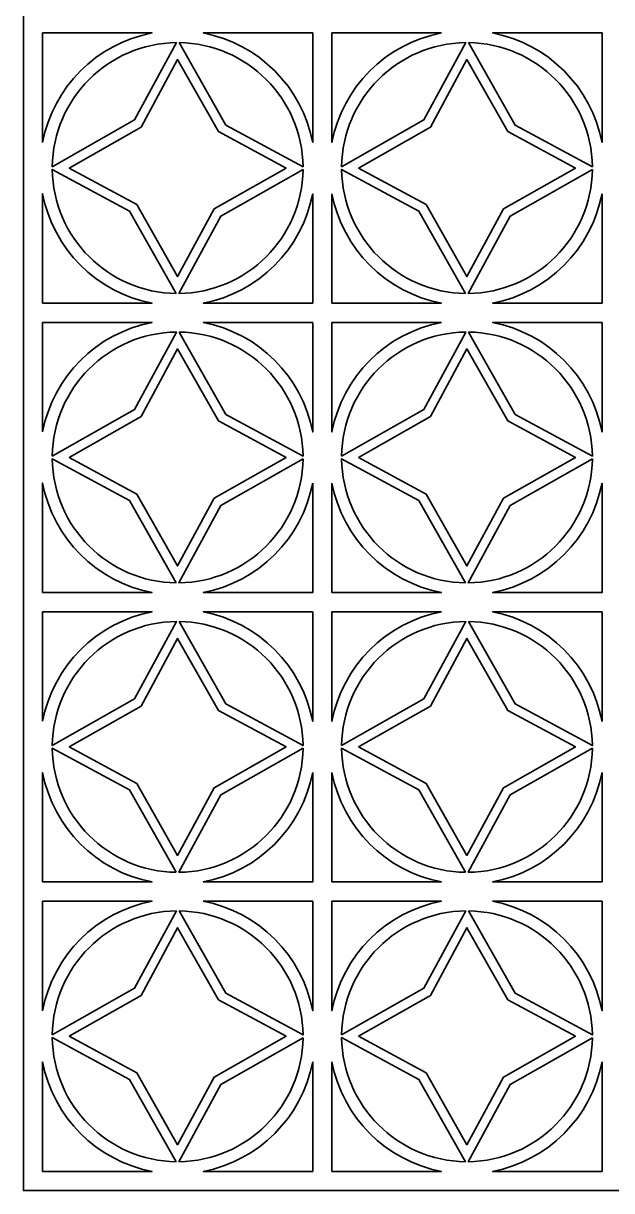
# Model space of a CAD drawing. Header units: centimetres. Extents: x -15.3 to -1.8, y -3.3 to 9.5.
# Drawn here: x -15.27 to -12.04, y -3.33 to 3.09 of the extents above; entities that cross this region are included whole.
import ezdxf

# ---------------------------------------------------------------- set-up
doc = ezdxf.new("R2010")
doc.units = ezdxf.units.CM
doc.header["$MEASUREMENT"] = 0
doc.layers.add('layer 1', color=7, linetype='Continuous')

msp = doc.modelspace()

# ---------------------------------------------------------------- linework, layer by layer
at = {"layer": 'layer 1', "color": 7, "lineweight": 35}
msp.add_open_spline([(-15.27229, -3.3263), (-15.27229, -3.3263), (-15.27229, 9.5), (-15.27229, 9.5), (-15.27229, 9.5), (-15.27229, 9.5), (-8.80614, 9.5), (-8.80614, 9.5), (-8.80614, 9.5), (-8.80614, 9.5), (-8.80614, -3.3263), (-8.80614, -3.3263), (-8.80614, -3.3263), (-8.80614, -3.3263), (-15.27229, -3.3263), (-15.27229, -3.3263)], degree=3, knots=[0, 0, 0, 0, 0.2, 0.2, 0.2, 0.2, 0.4, 0.4, 0.4, 0.4, 0.6, 0.6, 0.6, 0.6, 1, 1, 1, 1], dxfattribs=at)
at = {"layer": 'layer 1', "color": 250, "lineweight": 35}
for points, knots in [([(-8.80614, -0.14623), (-8.80614, -0.14623), (-8.80614, -1.63026), (-8.80614, -1.63026), (-8.80614, -1.63026), (-8.80614, -1.63026), (-8.80614, -1.73627), (-8.80614, -1.73627), (-8.80614, -1.73627), (-8.80614, -1.73627), (-8.80614, -3.3263), (-8.80614, -3.3263), (-8.80614, -3.3263), (-8.80614, -3.3263), (-10.39618, -3.3263), (-10.39618, -3.3263), (-10.39618, -3.3263), (-10.39618, -3.3263), (-10.50218, -3.3263), (-10.50218, -3.3263), (-10.50218, -3.3263), (-10.50218, -3.3263), (-11.98622, -3.3263), (-11.98622, -3.3263), (-11.98622, -3.3263), (-11.98622, -3.3263), (-12.09222, -3.3263), (-12.09222, -3.3263), (-12.09222, -3.3263), (-12.09222, -3.3263), (-13.57625, -3.3263), (-13.57625, -3.3263), (-13.57625, -3.3263), (-13.57625, -3.3263), (-13.68226, -3.3263), (-13.68226, -3.3263), (-13.68226, -3.3263), (-13.68226, -3.3263), (-15.27229, -3.3263), (-15.27229, -3.3263), (-15.27229, -3.3263), (-15.27229, -3.3263), (-15.27229, -1.73627), (-15.27229, -1.73627), (-15.27229, -1.73627), (-15.27229, -1.73627), (-15.27229, -1.63026), (-15.27229, -1.63026), (-15.27229, -1.63026), (-15.27229, -1.63026), (-15.27229, -0.14623), (-15.27229, -0.14623), (-15.27229, -0.14623), (-15.27229, -0.14623), (-15.27229, -0.04023), (-15.27229, -0.04023), (-15.27229, -0.04023), (-15.27229, -0.04023), (-15.27229, 1.44381), (-15.27229, 1.44381), (-15.27229, 1.44381), (-15.27229, 1.44381), (-15.27229, 1.54981), (-15.27229, 1.54981), (-15.27229, 1.54981), (-15.27229, 1.54981), (-15.27229, 3.03385), (-15.27229, 3.03385), (-15.27229, 3.03385), (-15.27229, 3.03385), (-15.27229, 3.13985), (-15.27229, 3.13985), (-15.27229, 3.13985), (-15.27229, 3.13985), (-15.27229, 4.62388), (-15.27229, 4.62388), (-15.27229, 4.62388), (-15.27229, 4.62388), (-15.27229, 4.72989), (-15.27229, 4.72989), (-15.27229, 4.72989), (-15.27229, 4.72989), (-15.27229, 6.21392), (-15.27229, 6.21392), (-15.27229, 6.21392), (-15.27229, 6.21392), (-15.27229, 6.31992), (-15.27229, 6.31992), (-15.27229, 6.31992), (-15.27229, 6.31992), (-15.27229, 7.80396), (-15.27229, 7.80396), (-15.27229, 7.80396), (-15.27229, 7.80396), (-15.27229, 7.90996), (-15.27229, 7.90996), (-15.27229, 7.90996), (-15.27229, 7.90996), (-15.27229, 9.5), (-15.27229, 9.5), (-15.27229, 9.5), (-15.27229, 9.5), (-13.68226, 9.5), (-13.68226, 9.5), (-13.68226, 9.5), (-13.68226, 9.5), (-13.57625, 9.5), (-13.57625, 9.5), (-13.57625, 9.5), (-13.57625, 9.5), (-12.09222, 9.5), (-12.09222, 9.5), (-12.09222, 9.5), (-12.09222, 9.5), (-11.98622, 9.5), (-11.98622, 9.5), (-11.98622, 9.5), (-11.98622, 9.5), (-10.50218, 9.5), (-10.50218, 9.5), (-10.50218, 9.5), (-10.50218, 9.5), (-10.39618, 9.5), (-10.39618, 9.5), (-10.39618, 9.5), (-10.39618, 9.5), (-8.80614, 9.5), (-8.80614, 9.5), (-8.80614, 9.5), (-8.80614, 9.5), (-8.80614, 7.90996), (-8.80614, 7.90996), (-8.80614, 7.90996), (-8.80614, 7.90996), (-8.80614, 7.80396), (-8.80614, 7.80396), (-8.80614, 7.80396), (-8.80614, 7.80396), (-8.80614, 6.31992), (-8.80614, 6.31992), (-8.80614, 6.31992), (-8.80614, 6.31992), (-8.80614, 6.21392), (-8.80614, 6.21392), (-8.80614, 6.21392), (-8.80614, 6.21392), (-8.80614, 4.72989), (-8.80614, 4.72989), (-8.80614, 4.72989), (-8.80614, 4.72989), (-8.80614, 4.62388), (-8.80614, 4.62388), (-8.80614, 4.62388), (-8.80614, 4.62388), (-8.80614, 3.13985), (-8.80614, 3.13985), (-8.80614, 3.13985), (-8.80614, 3.13985), (-8.80614, 3.03385), (-8.80614, 3.03385), (-8.80614, 3.03385), (-8.80614, 3.03385), (-8.80614, 1.54981), (-8.80614, 1.54981), (-8.80614, 1.54981), (-8.80614, 1.54981), (-8.80614, 1.44381), (-8.80614, 1.44381), (-8.80614, 1.44381), (-8.80614, 1.44381), (-8.80614, -0.04023), (-8.80614, -0.04023), (-8.80614, -0.04023), (-8.80614, -0.04023), (-8.80614, -0.14623), (-8.80614, -0.14623)], [0, 0, 0, 0, 0.0222222, 0.0222222, 0.0222222, 0.0222222, 0.0444444, 0.0444444, 0.0444444, 0.0444444, 0.0666667, 0.0666667, 0.0666667, 0.0666667, 0.0888889, 0.0888889, 0.0888889, 0.0888889, 0.1111111, 0.1111111, 0.1111111, 0.1111111, 0.1333333, 0.1333333, 0.1333333, 0.1333333, 0.1555556, 0.1555556, 0.1555556, 0.1555556, 0.1777778, 0.1777778, 0.1777778, 0.1777778, 0.2, 0.2, 0.2, 0.2, 0.2222222, 0.2222222, 0.2222222, 0.2222222, 0.2444444, 0.2444444, 0.2444444, 0.2444444, 0.2666667, 0.2666667, 0.2666667, 0.2666667, 0.2888889, 0.2888889, 0.2888889, 0.2888889, 0.3111111, 0.3111111, 0.3111111, 0.3111111, 0.3333333, 0.3333333, 0.3333333, 0.3333333, 0.3555556, 0.3555556, 0.3555556, 0.3555556, 0.3777778, 0.3777778, 0.3777778, 0.3777778, 0.4, 0.4, 0.4, 0.4, 0.4222222, 0.4222222, 0.4222222, 0.4222222, 0.4444444, 0.4444444, 0.4444444, 0.4444444, 0.4666667, 0.4666667, 0.4666667, 0.4666667, 0.4888889, 0.4888889, 0.4888889, 0.4888889, 0.5111111, 0.5111111, 0.5111111, 0.5111111, 0.5333333, 0.5333333, 0.5333333, 0.5333333, 0.5555556, 0.5555556, 0.5555556, 0.5555556, 0.5777778, 0.5777778, 0.5777778, 0.5777778, 0.6, 0.6, 0.6, 0.6, 0.6222222, 0.6222222, 0.6222222, 0.6222222, 0.6444444, 0.6444444, 0.6444444, 0.6444444, 0.6666667, 0.6666667, 0.6666667, 0.6666667, 0.6888889, 0.6888889, 0.6888889, 0.6888889, 0.7111111, 0.7111111, 0.7111111, 0.7111111, 0.7333333, 0.7333333, 0.7333333, 0.7333333, 0.7555556, 0.7555556, 0.7555556, 0.7555556, 0.7777778, 0.7777778, 0.7777778, 0.7777778, 0.8, 0.8, 0.8, 0.8, 0.8222222, 0.8222222, 0.8222222, 0.8222222, 0.8444444, 0.8444444, 0.8444444, 0.8444444, 0.8666667, 0.8666667, 0.8666667, 0.8666667, 0.8888889, 0.8888889, 0.8888889, 0.8888889, 0.9111111, 0.9111111, 0.9111111, 0.9111111, 0.9333333, 0.9333333, 0.9333333, 0.9333333, 0.9555556, 0.9555556, 0.9555556, 0.9555556, 1, 1, 1, 1]), ([(-15.16629, 2.43259), (-15.16629, 2.43259), (-15.16629, 3.03385), (-15.16629, 3.03385), (-15.16629, 3.03385), (-15.16629, 3.03385), (-14.56503, 3.03385), (-14.56503, 3.03385), (-14.56503, 3.03385), (-14.8685, 2.97624), (-15.10868, 2.73607), (-15.16629, 2.43259)], [0, 0, 0, 0, 0.25, 0.25, 0.25, 0.25, 0.5, 0.5, 0.5, 0.5, 1, 1, 1, 1]), ([(-13.68226, 3.03385), (-13.68226, 3.03385), (-13.68226, 2.43259), (-13.68226, 2.43259), (-13.68226, 2.43259), (-13.73987, 2.73606), (-13.98003, 2.97624), (-14.28352, 3.03385), (-14.28352, 3.03385), (-14.28352, 3.03385), (-13.68226, 3.03385), (-13.68226, 3.03385)], [0, 0, 0, 0, 0.25, 0.25, 0.25, 0.25, 0.5, 0.5, 0.5, 0.5, 1, 1, 1, 1]), ([(-12.975, 3.03385), (-13.27847, 2.97624), (-13.51864, 2.73607), (-13.57625, 2.43259), (-13.57625, 2.43259), (-13.57625, 2.43259), (-13.57625, 3.03385), (-13.57625, 3.03385), (-13.57625, 3.03385), (-13.57625, 3.03385), (-12.975, 3.03385), (-12.975, 3.03385)], [0, 0, 0, 0, 0.25, 0.25, 0.25, 0.25, 0.5, 0.5, 0.5, 0.5, 1, 1, 1, 1]), ([(-12.09222, 3.03385), (-12.09222, 3.03385), (-12.09222, 2.43259), (-12.09222, 2.43259), (-12.09222, 2.43259), (-12.14983, 2.73606), (-12.39, 2.97624), (-12.69348, 3.03385), (-12.69348, 3.03385), (-12.69348, 3.03385), (-12.09222, 3.03385), (-12.09222, 3.03385)], [0, 0, 0, 0, 0.25, 0.25, 0.25, 0.25, 0.5, 0.5, 0.5, 0.5, 1, 1, 1, 1]), ([(-15.11319, 2.2994), (-15.10913, 2.67302), (-14.80515, 2.97689), (-14.43147, 2.98075), (-14.43147, 2.98075), (-14.43147, 2.98075), (-14.66075, 2.55598), (-14.66075, 2.55598), (-14.66075, 2.55598), (-14.66075, 2.55598), (-15.11319, 2.2994), (-15.11319, 2.2994)], [0, 0, 0, 0, 0.25, 0.25, 0.25, 0.25, 0.5, 0.5, 0.5, 0.5, 1, 1, 1, 1]), ([(-14.4167, 2.98075), (-14.04308, 2.97668), (-13.73922, 2.6727), (-13.73535, 2.29903), (-13.73535, 2.29903), (-13.73535, 2.29903), (-14.16012, 2.5283), (-14.16012, 2.5283), (-14.16012, 2.5283), (-14.16012, 2.5283), (-14.4167, 2.98075), (-14.4167, 2.98075)], [0, 0, 0, 0, 0.25, 0.25, 0.25, 0.25, 0.5, 0.5, 0.5, 0.5, 1, 1, 1, 1]), ([(-13.52316, 2.2994), (-13.51909, 2.67302), (-13.21511, 2.97689), (-12.84144, 2.98075), (-12.84144, 2.98075), (-12.84144, 2.98075), (-13.07071, 2.55598), (-13.07071, 2.55598), (-13.07071, 2.55598), (-13.07071, 2.55598), (-13.52316, 2.2994), (-13.52316, 2.2994)], [0, 0, 0, 0, 0.25, 0.25, 0.25, 0.25, 0.5, 0.5, 0.5, 0.5, 1, 1, 1, 1]), ([(-12.82667, 2.98075), (-12.45304, 2.97668), (-12.14918, 2.6727), (-12.14531, 2.29903), (-12.14531, 2.29903), (-12.14531, 2.29903), (-12.57009, 2.5283), (-12.57009, 2.5283), (-12.57009, 2.5283), (-12.57009, 2.5283), (-12.82667, 2.98075), (-12.82667, 2.98075)], [0, 0, 0, 0, 0.25, 0.25, 0.25, 0.25, 0.5, 0.5, 0.5, 0.5, 1, 1, 1, 1]), ([(-15.02054, 2.29183), (-15.02054, 2.29183), (-14.62505, 2.51611), (-14.62505, 2.51611), (-14.62505, 2.51611), (-14.62505, 2.51611), (-14.42427, 2.88809), (-14.42427, 2.88809), (-14.42427, 2.88809), (-14.42427, 2.88809), (-14.19999, 2.49261), (-14.19999, 2.49261), (-14.19999, 2.49261), (-14.19999, 2.49261), (-13.82801, 2.29183), (-13.82801, 2.29183), (-13.82801, 2.29183), (-13.82801, 2.29183), (-14.22349, 2.06755), (-14.22349, 2.06755), (-14.22349, 2.06755), (-14.22349, 2.06755), (-14.42427, 1.69556), (-14.42427, 1.69556), (-14.42427, 1.69556), (-14.42427, 1.69556), (-14.64855, 2.09105), (-14.64855, 2.09105), (-14.64855, 2.09105), (-14.64855, 2.09105), (-15.02054, 2.29183), (-15.02054, 2.29183)], [0, 0, 0, 0, 0.1111111, 0.1111111, 0.1111111, 0.1111111, 0.2222222, 0.2222222, 0.2222222, 0.2222222, 0.3333333, 0.3333333, 0.3333333, 0.3333333, 0.4444444, 0.4444444, 0.4444444, 0.4444444, 0.5555556, 0.5555556, 0.5555556, 0.5555556, 0.6666667, 0.6666667, 0.6666667, 0.6666667, 0.7777778, 0.7777778, 0.7777778, 0.7777778, 1, 1, 1, 1]), ([(-13.4305, 2.29183), (-13.4305, 2.29183), (-13.03502, 2.51611), (-13.03502, 2.51611), (-13.03502, 2.51611), (-13.03502, 2.51611), (-12.83424, 2.88809), (-12.83424, 2.88809), (-12.83424, 2.88809), (-12.83424, 2.88809), (-12.60996, 2.49261), (-12.60996, 2.49261), (-12.60996, 2.49261), (-12.60996, 2.49261), (-12.23797, 2.29183), (-12.23797, 2.29183), (-12.23797, 2.29183), (-12.23797, 2.29183), (-12.63346, 2.06755), (-12.63346, 2.06755), (-12.63346, 2.06755), (-12.63346, 2.06755), (-12.83424, 1.69556), (-12.83424, 1.69556), (-12.83424, 1.69556), (-12.83424, 1.69556), (-13.05852, 2.09105), (-13.05852, 2.09105), (-13.05852, 2.09105), (-13.05852, 2.09105), (-13.4305, 2.29183), (-13.4305, 2.29183)], [0, 0, 0, 0, 0.1111111, 0.1111111, 0.1111111, 0.1111111, 0.2222222, 0.2222222, 0.2222222, 0.2222222, 0.3333333, 0.3333333, 0.3333333, 0.3333333, 0.4444444, 0.4444444, 0.4444444, 0.4444444, 0.5555556, 0.5555556, 0.5555556, 0.5555556, 0.6666667, 0.6666667, 0.6666667, 0.6666667, 0.7777778, 0.7777778, 0.7777778, 0.7777778, 1, 1, 1, 1]), ([(-14.43184, 1.60291), (-14.80547, 1.60697), (-15.10933, 1.91095), (-15.1132, 2.28463), (-15.1132, 2.28463), (-15.1132, 2.28463), (-14.68843, 2.05535), (-14.68843, 2.05535), (-14.68843, 2.05535), (-14.68843, 2.05535), (-14.43184, 1.60291), (-14.43184, 1.60291)], [0, 0, 0, 0, 0.25, 0.25, 0.25, 0.25, 0.5, 0.5, 0.5, 0.5, 1, 1, 1, 1]), ([(-13.73535, 2.28426), (-13.73942, 1.91063), (-14.0434, 1.60677), (-14.41707, 1.6029), (-14.41707, 1.6029), (-14.41707, 1.6029), (-14.1878, 2.02768), (-14.1878, 2.02768), (-14.1878, 2.02768), (-14.1878, 2.02768), (-13.73535, 2.28426), (-13.73535, 2.28426)], [0, 0, 0, 0, 0.25, 0.25, 0.25, 0.25, 0.5, 0.5, 0.5, 0.5, 1, 1, 1, 1]), ([(-12.84181, 1.60291), (-13.21543, 1.60697), (-13.51929, 1.91095), (-13.52316, 2.28463), (-13.52316, 2.28463), (-13.52316, 2.28463), (-13.09839, 2.05535), (-13.09839, 2.05535), (-13.09839, 2.05535), (-13.09839, 2.05535), (-12.84181, 1.60291), (-12.84181, 1.60291)], [0, 0, 0, 0, 0.25, 0.25, 0.25, 0.25, 0.5, 0.5, 0.5, 0.5, 1, 1, 1, 1]), ([(-12.14532, 2.28426), (-12.14938, 1.91063), (-12.45336, 1.60677), (-12.82704, 1.6029), (-12.82704, 1.6029), (-12.82704, 1.6029), (-12.59776, 2.02768), (-12.59776, 2.02768), (-12.59776, 2.02768), (-12.59776, 2.02768), (-12.14532, 2.28426), (-12.14532, 2.28426)], [0, 0, 0, 0, 0.25, 0.25, 0.25, 0.25, 0.5, 0.5, 0.5, 0.5, 1, 1, 1, 1]), ([(-15.16629, 1.54981), (-15.16629, 1.54981), (-15.16629, 2.15106), (-15.16629, 2.15106), (-15.16629, 2.15106), (-15.10868, 1.84758), (-14.86851, 1.60742), (-14.56504, 1.54981), (-14.56504, 1.54981), (-14.56504, 1.54981), (-15.16629, 1.54981), (-15.16629, 1.54981)], [0, 0, 0, 0, 0.25, 0.25, 0.25, 0.25, 0.5, 0.5, 0.5, 0.5, 1, 1, 1, 1]), ([(-13.68226, 2.15107), (-13.68226, 2.15107), (-13.68226, 1.54981), (-13.68226, 1.54981), (-13.68226, 1.54981), (-13.68226, 1.54981), (-14.28351, 1.54981), (-14.28351, 1.54981), (-14.28351, 1.54981), (-13.98004, 1.60742), (-13.73986, 1.84759), (-13.68226, 2.15107)], [0, 0, 0, 0, 0.25, 0.25, 0.25, 0.25, 0.5, 0.5, 0.5, 0.5, 1, 1, 1, 1]), ([(-13.57625, 2.15106), (-13.51864, 1.84758), (-13.27847, 1.60742), (-12.975, 1.54981), (-12.975, 1.54981), (-12.975, 1.54981), (-13.57625, 1.54981), (-13.57625, 1.54981), (-13.57625, 1.54981), (-13.57625, 1.54981), (-13.57625, 2.15106), (-13.57625, 2.15106)], [0, 0, 0, 0, 0.25, 0.25, 0.25, 0.25, 0.5, 0.5, 0.5, 0.5, 1, 1, 1, 1]), ([(-12.09222, 2.15107), (-12.09222, 2.15107), (-12.09222, 1.54981), (-12.09222, 1.54981), (-12.09222, 1.54981), (-12.09222, 1.54981), (-12.69347, 1.54981), (-12.69347, 1.54981), (-12.69347, 1.54981), (-12.39, 1.60742), (-12.14983, 1.84759), (-12.09222, 2.15107)], [0, 0, 0, 0, 0.25, 0.25, 0.25, 0.25, 0.5, 0.5, 0.5, 0.5, 1, 1, 1, 1]), ([(-15.16629, 0.84256), (-15.16629, 0.84256), (-15.16629, 1.44381), (-15.16629, 1.44381), (-15.16629, 1.44381), (-15.16629, 1.44381), (-14.56503, 1.44381), (-14.56503, 1.44381), (-14.56503, 1.44381), (-14.8685, 1.3862), (-15.10868, 1.14604), (-15.16629, 0.84256)], [0, 0, 0, 0, 0.25, 0.25, 0.25, 0.25, 0.5, 0.5, 0.5, 0.5, 1, 1, 1, 1]), ([(-13.68226, 1.44381), (-13.68226, 1.44381), (-13.68226, 0.84255), (-13.68226, 0.84255), (-13.68226, 0.84255), (-13.73987, 1.14602), (-13.98003, 1.3862), (-14.28352, 1.44381), (-14.28352, 1.44381), (-14.28352, 1.44381), (-13.68226, 1.44381), (-13.68226, 1.44381)], [0, 0, 0, 0, 0.25, 0.25, 0.25, 0.25, 0.5, 0.5, 0.5, 0.5, 1, 1, 1, 1]), ([(-12.975, 1.44381), (-13.27847, 1.3862), (-13.51864, 1.14604), (-13.57625, 0.84256), (-13.57625, 0.84256), (-13.57625, 0.84256), (-13.57625, 1.44381), (-13.57625, 1.44381), (-13.57625, 1.44381), (-13.57625, 1.44381), (-12.975, 1.44381), (-12.975, 1.44381)], [0, 0, 0, 0, 0.25, 0.25, 0.25, 0.25, 0.5, 0.5, 0.5, 0.5, 1, 1, 1, 1]), ([(-12.09222, 1.44381), (-12.09222, 1.44381), (-12.09222, 0.84255), (-12.09222, 0.84255), (-12.09222, 0.84255), (-12.14983, 1.14602), (-12.39, 1.3862), (-12.69348, 1.44381), (-12.69348, 1.44381), (-12.69348, 1.44381), (-12.09222, 1.44381), (-12.09222, 1.44381)], [0, 0, 0, 0, 0.25, 0.25, 0.25, 0.25, 0.5, 0.5, 0.5, 0.5, 1, 1, 1, 1]), ([(-15.11319, 0.70936), (-15.10913, 1.08299), (-14.80515, 1.38685), (-14.43147, 1.39072), (-14.43147, 1.39072), (-14.43147, 1.39072), (-14.66075, 0.96594), (-14.66075, 0.96594), (-14.66075, 0.96594), (-14.66075, 0.96594), (-15.11319, 0.70936), (-15.11319, 0.70936)], [0, 0, 0, 0, 0.25, 0.25, 0.25, 0.25, 0.5, 0.5, 0.5, 0.5, 1, 1, 1, 1]), ([(-14.4167, 1.39071), (-14.04308, 1.38665), (-13.73922, 1.08266), (-13.73535, 0.70899), (-13.73535, 0.70899), (-13.73535, 0.70899), (-14.16012, 0.93827), (-14.16012, 0.93827), (-14.16012, 0.93827), (-14.16012, 0.93827), (-14.4167, 1.39071), (-14.4167, 1.39071)], [0, 0, 0, 0, 0.25, 0.25, 0.25, 0.25, 0.5, 0.5, 0.5, 0.5, 1, 1, 1, 1]), ([(-13.52316, 0.70936), (-13.51909, 1.08299), (-13.21511, 1.38685), (-12.84144, 1.39072), (-12.84144, 1.39072), (-12.84144, 1.39072), (-13.07071, 0.96594), (-13.07071, 0.96594), (-13.07071, 0.96594), (-13.07071, 0.96594), (-13.52316, 0.70936), (-13.52316, 0.70936)], [0, 0, 0, 0, 0.25, 0.25, 0.25, 0.25, 0.5, 0.5, 0.5, 0.5, 1, 1, 1, 1]), ([(-12.82667, 1.39071), (-12.45304, 1.38665), (-12.14918, 1.08266), (-12.14531, 0.70899), (-12.14531, 0.70899), (-12.14531, 0.70899), (-12.57009, 0.93827), (-12.57009, 0.93827), (-12.57009, 0.93827), (-12.57009, 0.93827), (-12.82667, 1.39071), (-12.82667, 1.39071)], [0, 0, 0, 0, 0.25, 0.25, 0.25, 0.25, 0.5, 0.5, 0.5, 0.5, 1, 1, 1, 1]), ([(-15.02054, 0.70179), (-15.02054, 0.70179), (-14.62505, 0.92607), (-14.62505, 0.92607), (-14.62505, 0.92607), (-14.62505, 0.92607), (-14.42427, 1.29806), (-14.42427, 1.29806), (-14.42427, 1.29806), (-14.42427, 1.29806), (-14.19999, 0.90257), (-14.19999, 0.90257), (-14.19999, 0.90257), (-14.19999, 0.90257), (-13.82801, 0.70179), (-13.82801, 0.70179), (-13.82801, 0.70179), (-13.82801, 0.70179), (-14.22349, 0.47751), (-14.22349, 0.47751), (-14.22349, 0.47751), (-14.22349, 0.47751), (-14.42427, 0.10553), (-14.42427, 0.10553), (-14.42427, 0.10553), (-14.42427, 0.10553), (-14.64855, 0.50101), (-14.64855, 0.50101), (-14.64855, 0.50101), (-14.64855, 0.50101), (-15.02054, 0.70179), (-15.02054, 0.70179)], [0, 0, 0, 0, 0.1111111, 0.1111111, 0.1111111, 0.1111111, 0.2222222, 0.2222222, 0.2222222, 0.2222222, 0.3333333, 0.3333333, 0.3333333, 0.3333333, 0.4444444, 0.4444444, 0.4444444, 0.4444444, 0.5555556, 0.5555556, 0.5555556, 0.5555556, 0.6666667, 0.6666667, 0.6666667, 0.6666667, 0.7777778, 0.7777778, 0.7777778, 0.7777778, 1, 1, 1, 1]), ([(-13.4305, 0.70179), (-13.4305, 0.70179), (-13.03502, 0.92607), (-13.03502, 0.92607), (-13.03502, 0.92607), (-13.03502, 0.92607), (-12.83424, 1.29806), (-12.83424, 1.29806), (-12.83424, 1.29806), (-12.83424, 1.29806), (-12.60996, 0.90257), (-12.60996, 0.90257), (-12.60996, 0.90257), (-12.60996, 0.90257), (-12.23797, 0.70179), (-12.23797, 0.70179), (-12.23797, 0.70179), (-12.23797, 0.70179), (-12.63346, 0.47751), (-12.63346, 0.47751), (-12.63346, 0.47751), (-12.63346, 0.47751), (-12.83424, 0.10553), (-12.83424, 0.10553), (-12.83424, 0.10553), (-12.83424, 0.10553), (-13.05852, 0.50101), (-13.05852, 0.50101), (-13.05852, 0.50101), (-13.05852, 0.50101), (-13.4305, 0.70179), (-13.4305, 0.70179)], [0, 0, 0, 0, 0.1111111, 0.1111111, 0.1111111, 0.1111111, 0.2222222, 0.2222222, 0.2222222, 0.2222222, 0.3333333, 0.3333333, 0.3333333, 0.3333333, 0.4444444, 0.4444444, 0.4444444, 0.4444444, 0.5555556, 0.5555556, 0.5555556, 0.5555556, 0.6666667, 0.6666667, 0.6666667, 0.6666667, 0.7777778, 0.7777778, 0.7777778, 0.7777778, 1, 1, 1, 1]), ([(-14.43184, 0.01287), (-14.80547, 0.01693), (-15.10933, 0.32092), (-15.1132, 0.69459), (-15.1132, 0.69459), (-15.1132, 0.69459), (-14.68843, 0.46532), (-14.68843, 0.46532), (-14.68843, 0.46532), (-14.68843, 0.46532), (-14.43184, 0.01287), (-14.43184, 0.01287)], [0, 0, 0, 0, 0.25, 0.25, 0.25, 0.25, 0.5, 0.5, 0.5, 0.5, 1, 1, 1, 1]), ([(-13.73535, 0.69422), (-13.73942, 0.32059), (-14.0434, 0.01673), (-14.41707, 0.01287), (-14.41707, 0.01287), (-14.41707, 0.01287), (-14.1878, 0.43764), (-14.1878, 0.43764), (-14.1878, 0.43764), (-14.1878, 0.43764), (-13.73535, 0.69422), (-13.73535, 0.69422)], [0, 0, 0, 0, 0.25, 0.25, 0.25, 0.25, 0.5, 0.5, 0.5, 0.5, 1, 1, 1, 1]), ([(-12.84181, 0.01287), (-13.21543, 0.01693), (-13.51929, 0.32092), (-13.52316, 0.69459), (-13.52316, 0.69459), (-13.52316, 0.69459), (-13.09839, 0.46532), (-13.09839, 0.46532), (-13.09839, 0.46532), (-13.09839, 0.46532), (-12.84181, 0.01287), (-12.84181, 0.01287)], [0, 0, 0, 0, 0.25, 0.25, 0.25, 0.25, 0.5, 0.5, 0.5, 0.5, 1, 1, 1, 1]), ([(-12.14532, 0.69422), (-12.14938, 0.32059), (-12.45336, 0.01673), (-12.82704, 0.01287), (-12.82704, 0.01287), (-12.82704, 0.01287), (-12.59776, 0.43764), (-12.59776, 0.43764), (-12.59776, 0.43764), (-12.59776, 0.43764), (-12.14532, 0.69422), (-12.14532, 0.69422)], [0, 0, 0, 0, 0.25, 0.25, 0.25, 0.25, 0.5, 0.5, 0.5, 0.5, 1, 1, 1, 1]), ([(-15.16629, -0.04023), (-15.16629, -0.04023), (-15.16629, 0.56102), (-15.16629, 0.56102), (-15.16629, 0.56102), (-15.10868, 0.25755), (-14.86851, 0.01739), (-14.56504, -0.04023), (-14.56504, -0.04023), (-14.56504, -0.04023), (-15.16629, -0.04023), (-15.16629, -0.04023)], [0, 0, 0, 0, 0.25, 0.25, 0.25, 0.25, 0.5, 0.5, 0.5, 0.5, 1, 1, 1, 1]), ([(-13.68226, 0.56103), (-13.68226, 0.56103), (-13.68226, -0.04023), (-13.68226, -0.04023), (-13.68226, -0.04023), (-13.68226, -0.04023), (-14.28351, -0.04023), (-14.28351, -0.04023), (-14.28351, -0.04023), (-13.98004, 0.01739), (-13.73986, 0.25755), (-13.68226, 0.56103)], [0, 0, 0, 0, 0.25, 0.25, 0.25, 0.25, 0.5, 0.5, 0.5, 0.5, 1, 1, 1, 1]), ([(-13.57625, 0.56102), (-13.51864, 0.25755), (-13.27847, 0.01739), (-12.975, -0.04023), (-12.975, -0.04023), (-12.975, -0.04023), (-13.57625, -0.04023), (-13.57625, -0.04023), (-13.57625, -0.04023), (-13.57625, -0.04023), (-13.57625, 0.56102), (-13.57625, 0.56102)], [0, 0, 0, 0, 0.25, 0.25, 0.25, 0.25, 0.5, 0.5, 0.5, 0.5, 1, 1, 1, 1]), ([(-12.09222, 0.56103), (-12.09222, 0.56103), (-12.09222, -0.04023), (-12.09222, -0.04023), (-12.09222, -0.04023), (-12.09222, -0.04023), (-12.69347, -0.04023), (-12.69347, -0.04023), (-12.69347, -0.04023), (-12.39, 0.01739), (-12.14983, 0.25755), (-12.09222, 0.56103)], [0, 0, 0, 0, 0.25, 0.25, 0.25, 0.25, 0.5, 0.5, 0.5, 0.5, 1, 1, 1, 1]), ([(-15.16629, -0.74748), (-15.16629, -0.74748), (-15.16629, -0.14623), (-15.16629, -0.14623), (-15.16629, -0.14623), (-15.16629, -0.14623), (-14.56503, -0.14623), (-14.56503, -0.14623), (-14.56503, -0.14623), (-14.8685, -0.20384), (-15.10868, -0.444), (-15.16629, -0.74748)], [0, 0, 0, 0, 0.25, 0.25, 0.25, 0.25, 0.5, 0.5, 0.5, 0.5, 1, 1, 1, 1]), ([(-13.68226, -0.14623), (-13.68226, -0.14623), (-13.68226, -0.74749), (-13.68226, -0.74749), (-13.68226, -0.74749), (-13.73987, -0.44402), (-13.98003, -0.20384), (-14.28352, -0.14623), (-14.28352, -0.14623), (-14.28352, -0.14623), (-13.68226, -0.14623), (-13.68226, -0.14623)], [0, 0, 0, 0, 0.25, 0.25, 0.25, 0.25, 0.5, 0.5, 0.5, 0.5, 1, 1, 1, 1]), ([(-12.975, -0.14623), (-13.27847, -0.20384), (-13.51864, -0.444), (-13.57625, -0.74748), (-13.57625, -0.74748), (-13.57625, -0.74748), (-13.57625, -0.14623), (-13.57625, -0.14623), (-13.57625, -0.14623), (-13.57625, -0.14623), (-12.975, -0.14623), (-12.975, -0.14623)], [0, 0, 0, 0, 0.25, 0.25, 0.25, 0.25, 0.5, 0.5, 0.5, 0.5, 1, 1, 1, 1]), ([(-12.09222, -0.14623), (-12.09222, -0.14623), (-12.09222, -0.74749), (-12.09222, -0.74749), (-12.09222, -0.74749), (-12.14983, -0.44402), (-12.39, -0.20384), (-12.69348, -0.14623), (-12.69348, -0.14623), (-12.69348, -0.14623), (-12.09222, -0.14623), (-12.09222, -0.14623)], [0, 0, 0, 0, 0.25, 0.25, 0.25, 0.25, 0.5, 0.5, 0.5, 0.5, 1, 1, 1, 1]), ([(-15.11319, -0.88068), (-15.10913, -0.50705), (-14.80515, -0.20319), (-14.43147, -0.19932), (-14.43147, -0.19932), (-14.43147, -0.19932), (-14.66075, -0.6241), (-14.66075, -0.6241), (-14.66075, -0.6241), (-14.66075, -0.6241), (-15.11319, -0.88068), (-15.11319, -0.88068)], [0, 0, 0, 0, 0.25, 0.25, 0.25, 0.25, 0.5, 0.5, 0.5, 0.5, 1, 1, 1, 1]), ([(-14.4167, -0.19933), (-14.04308, -0.20339), (-13.73922, -0.50737), (-13.73535, -0.88105), (-13.73535, -0.88105), (-13.73535, -0.88105), (-14.16012, -0.65177), (-14.16012, -0.65177), (-14.16012, -0.65177), (-14.16012, -0.65177), (-14.4167, -0.19933), (-14.4167, -0.19933)], [0, 0, 0, 0, 0.25, 0.25, 0.25, 0.25, 0.5, 0.5, 0.5, 0.5, 1, 1, 1, 1]), ([(-13.52316, -0.88068), (-13.51909, -0.50705), (-13.21511, -0.20319), (-12.84144, -0.19932), (-12.84144, -0.19932), (-12.84144, -0.19932), (-13.07071, -0.6241), (-13.07071, -0.6241), (-13.07071, -0.6241), (-13.07071, -0.6241), (-13.52316, -0.88068), (-13.52316, -0.88068)], [0, 0, 0, 0, 0.25, 0.25, 0.25, 0.25, 0.5, 0.5, 0.5, 0.5, 1, 1, 1, 1]), ([(-12.82667, -0.19933), (-12.45304, -0.20339), (-12.14918, -0.50737), (-12.14531, -0.88105), (-12.14531, -0.88105), (-12.14531, -0.88105), (-12.57009, -0.65177), (-12.57009, -0.65177), (-12.57009, -0.65177), (-12.57009, -0.65177), (-12.82667, -0.19933), (-12.82667, -0.19933)], [0, 0, 0, 0, 0.25, 0.25, 0.25, 0.25, 0.5, 0.5, 0.5, 0.5, 1, 1, 1, 1]), ([(-15.02054, -0.88825), (-15.02054, -0.88825), (-14.62505, -0.66397), (-14.62505, -0.66397), (-14.62505, -0.66397), (-14.62505, -0.66397), (-14.42427, -0.29198), (-14.42427, -0.29198), (-14.42427, -0.29198), (-14.42427, -0.29198), (-14.19999, -0.68747), (-14.19999, -0.68747), (-14.19999, -0.68747), (-14.19999, -0.68747), (-13.82801, -0.88825), (-13.82801, -0.88825), (-13.82801, -0.88825), (-13.82801, -0.88825), (-14.22349, -1.11253), (-14.22349, -1.11253), (-14.22349, -1.11253), (-14.22349, -1.11253), (-14.42427, -1.48451), (-14.42427, -1.48451), (-14.42427, -1.48451), (-14.42427, -1.48451), (-14.64855, -1.08903), (-14.64855, -1.08903), (-14.64855, -1.08903), (-14.64855, -1.08903), (-15.02054, -0.88825), (-15.02054, -0.88825)], [0, 0, 0, 0, 0.1111111, 0.1111111, 0.1111111, 0.1111111, 0.2222222, 0.2222222, 0.2222222, 0.2222222, 0.3333333, 0.3333333, 0.3333333, 0.3333333, 0.4444444, 0.4444444, 0.4444444, 0.4444444, 0.5555556, 0.5555556, 0.5555556, 0.5555556, 0.6666667, 0.6666667, 0.6666667, 0.6666667, 0.7777778, 0.7777778, 0.7777778, 0.7777778, 1, 1, 1, 1]), ([(-13.4305, -0.88825), (-13.4305, -0.88825), (-13.03502, -0.66397), (-13.03502, -0.66397), (-13.03502, -0.66397), (-13.03502, -0.66397), (-12.83424, -0.29198), (-12.83424, -0.29198), (-12.83424, -0.29198), (-12.83424, -0.29198), (-12.60996, -0.68747), (-12.60996, -0.68747), (-12.60996, -0.68747), (-12.60996, -0.68747), (-12.23797, -0.88825), (-12.23797, -0.88825), (-12.23797, -0.88825), (-12.23797, -0.88825), (-12.63346, -1.11253), (-12.63346, -1.11253), (-12.63346, -1.11253), (-12.63346, -1.11253), (-12.83424, -1.48451), (-12.83424, -1.48451), (-12.83424, -1.48451), (-12.83424, -1.48451), (-13.05852, -1.08903), (-13.05852, -1.08903), (-13.05852, -1.08903), (-13.05852, -1.08903), (-13.4305, -0.88825), (-13.4305, -0.88825)], [0, 0, 0, 0, 0.1111111, 0.1111111, 0.1111111, 0.1111111, 0.2222222, 0.2222222, 0.2222222, 0.2222222, 0.3333333, 0.3333333, 0.3333333, 0.3333333, 0.4444444, 0.4444444, 0.4444444, 0.4444444, 0.5555556, 0.5555556, 0.5555556, 0.5555556, 0.6666667, 0.6666667, 0.6666667, 0.6666667, 0.7777778, 0.7777778, 0.7777778, 0.7777778, 1, 1, 1, 1]), ([(-14.43184, -1.57717), (-14.80547, -1.5731), (-15.10933, -1.26912), (-15.1132, -0.89545), (-15.1132, -0.89545), (-15.1132, -0.89545), (-14.68843, -1.12472), (-14.68843, -1.12472), (-14.68843, -1.12472), (-14.68843, -1.12472), (-14.43184, -1.57717), (-14.43184, -1.57717)], [0, 0, 0, 0, 0.25, 0.25, 0.25, 0.25, 0.5, 0.5, 0.5, 0.5, 1, 1, 1, 1]), ([(-13.73535, -0.89582), (-13.73942, -1.26944), (-14.0434, -1.5733), (-14.41707, -1.57717), (-14.41707, -1.57717), (-14.41707, -1.57717), (-14.1878, -1.1524), (-14.1878, -1.1524), (-14.1878, -1.1524), (-14.1878, -1.1524), (-13.73535, -0.89582), (-13.73535, -0.89582)], [0, 0, 0, 0, 0.25, 0.25, 0.25, 0.25, 0.5, 0.5, 0.5, 0.5, 1, 1, 1, 1]), ([(-12.84181, -1.57717), (-13.21543, -1.5731), (-13.51929, -1.26912), (-13.52316, -0.89545), (-13.52316, -0.89545), (-13.52316, -0.89545), (-13.09839, -1.12472), (-13.09839, -1.12472), (-13.09839, -1.12472), (-13.09839, -1.12472), (-12.84181, -1.57717), (-12.84181, -1.57717)], [0, 0, 0, 0, 0.25, 0.25, 0.25, 0.25, 0.5, 0.5, 0.5, 0.5, 1, 1, 1, 1]), ([(-12.14532, -0.89582), (-12.14938, -1.26944), (-12.45336, -1.5733), (-12.82704, -1.57717), (-12.82704, -1.57717), (-12.82704, -1.57717), (-12.59776, -1.1524), (-12.59776, -1.1524), (-12.59776, -1.1524), (-12.59776, -1.1524), (-12.14532, -0.89582), (-12.14532, -0.89582)], [0, 0, 0, 0, 0.25, 0.25, 0.25, 0.25, 0.5, 0.5, 0.5, 0.5, 1, 1, 1, 1]), ([(-15.16629, -1.63026), (-15.16629, -1.63026), (-15.16629, -1.02901), (-15.16629, -1.02901), (-15.16629, -1.02901), (-15.10868, -1.33249), (-14.86851, -1.57265), (-14.56504, -1.63026), (-14.56504, -1.63026), (-14.56504, -1.63026), (-15.16629, -1.63026), (-15.16629, -1.63026)], [0, 0, 0, 0, 0.25, 0.25, 0.25, 0.25, 0.5, 0.5, 0.5, 0.5, 1, 1, 1, 1]), ([(-13.68226, -1.02901), (-13.68226, -1.02901), (-13.68226, -1.63026), (-13.68226, -1.63026), (-13.68226, -1.63026), (-13.68226, -1.63026), (-14.28351, -1.63026), (-14.28351, -1.63026), (-14.28351, -1.63026), (-13.98004, -1.57265), (-13.73986, -1.33249), (-13.68226, -1.02901)], [0, 0, 0, 0, 0.25, 0.25, 0.25, 0.25, 0.5, 0.5, 0.5, 0.5, 1, 1, 1, 1]), ([(-13.57625, -1.02901), (-13.51864, -1.33249), (-13.27847, -1.57265), (-12.975, -1.63026), (-12.975, -1.63026), (-12.975, -1.63026), (-13.57625, -1.63026), (-13.57625, -1.63026), (-13.57625, -1.63026), (-13.57625, -1.63026), (-13.57625, -1.02901), (-13.57625, -1.02901)], [0, 0, 0, 0, 0.25, 0.25, 0.25, 0.25, 0.5, 0.5, 0.5, 0.5, 1, 1, 1, 1]), ([(-12.09222, -1.02901), (-12.09222, -1.02901), (-12.09222, -1.63026), (-12.09222, -1.63026), (-12.09222, -1.63026), (-12.09222, -1.63026), (-12.69347, -1.63026), (-12.69347, -1.63026), (-12.69347, -1.63026), (-12.39, -1.57265), (-12.14983, -1.33249), (-12.09222, -1.02901)], [0, 0, 0, 0, 0.25, 0.25, 0.25, 0.25, 0.5, 0.5, 0.5, 0.5, 1, 1, 1, 1]), ([(-15.16629, -2.33752), (-15.16629, -2.33752), (-15.16629, -1.73627), (-15.16629, -1.73627), (-15.16629, -1.73627), (-15.16629, -1.73627), (-14.56503, -1.73627), (-14.56503, -1.73627), (-14.56503, -1.73627), (-14.8685, -1.79388), (-15.10868, -2.03404), (-15.16629, -2.33752)], [0, 0, 0, 0, 0.25, 0.25, 0.25, 0.25, 0.5, 0.5, 0.5, 0.5, 1, 1, 1, 1]), ([(-15.11319, -2.47072), (-15.10913, -2.09709), (-14.80515, -1.79323), (-14.43147, -1.78936), (-14.43147, -1.78936), (-14.43147, -1.78936), (-14.66075, -2.21413), (-14.66075, -2.21413), (-14.66075, -2.21413), (-14.66075, -2.21413), (-15.11319, -2.47072), (-15.11319, -2.47072)], [0, 0, 0, 0, 0.25, 0.25, 0.25, 0.25, 0.5, 0.5, 0.5, 0.5, 1, 1, 1, 1]), ([(-14.4167, -1.78936), (-14.04308, -1.79343), (-13.73922, -2.09741), (-13.73535, -2.47108), (-13.73535, -2.47108), (-13.73535, -2.47108), (-14.16012, -2.24181), (-14.16012, -2.24181), (-14.16012, -2.24181), (-14.16012, -2.24181), (-14.4167, -1.78936), (-14.4167, -1.78936)], [0, 0, 0, 0, 0.25, 0.25, 0.25, 0.25, 0.5, 0.5, 0.5, 0.5, 1, 1, 1, 1]), ([(-14.28352, -1.73627), (-14.28352, -1.73627), (-13.68226, -1.73627), (-13.68226, -1.73627), (-13.68226, -1.73627), (-13.68226, -1.73627), (-13.68226, -2.33753), (-13.68226, -2.33753), (-13.68226, -2.33753), (-13.73987, -2.03405), (-13.98003, -1.79387), (-14.28352, -1.73627)], [0, 0, 0, 0, 0.25, 0.25, 0.25, 0.25, 0.5, 0.5, 0.5, 0.5, 1, 1, 1, 1]), ([(-13.57625, -1.73627), (-13.57625, -1.73627), (-12.975, -1.73627), (-12.975, -1.73627), (-12.975, -1.73627), (-13.27847, -1.79388), (-13.51864, -2.03404), (-13.57625, -2.33752), (-13.57625, -2.33752), (-13.57625, -2.33752), (-13.57625, -1.73627), (-13.57625, -1.73627)], [0, 0, 0, 0, 0.25, 0.25, 0.25, 0.25, 0.5, 0.5, 0.5, 0.5, 1, 1, 1, 1]), ([(-13.52316, -2.47072), (-13.51909, -2.09709), (-13.21511, -1.79323), (-12.84144, -1.78936), (-12.84144, -1.78936), (-12.84144, -1.78936), (-13.07071, -2.21413), (-13.07071, -2.21413), (-13.07071, -2.21413), (-13.07071, -2.21413), (-13.52316, -2.47072), (-13.52316, -2.47072)], [0, 0, 0, 0, 0.25, 0.25, 0.25, 0.25, 0.5, 0.5, 0.5, 0.5, 1, 1, 1, 1]), ([(-12.82667, -1.78936), (-12.45304, -1.79343), (-12.14918, -2.09741), (-12.14531, -2.47108), (-12.14531, -2.47108), (-12.14531, -2.47108), (-12.57009, -2.24181), (-12.57009, -2.24181), (-12.57009, -2.24181), (-12.57009, -2.24181), (-12.82667, -1.78936), (-12.82667, -1.78936)], [0, 0, 0, 0, 0.25, 0.25, 0.25, 0.25, 0.5, 0.5, 0.5, 0.5, 1, 1, 1, 1]), ([(-12.69348, -1.73627), (-12.69348, -1.73627), (-12.09222, -1.73627), (-12.09222, -1.73627), (-12.09222, -1.73627), (-12.09222, -1.73627), (-12.09222, -2.33753), (-12.09222, -2.33753), (-12.09222, -2.33753), (-12.14983, -2.03405), (-12.39, -1.79387), (-12.69348, -1.73627)], [0, 0, 0, 0, 0.25, 0.25, 0.25, 0.25, 0.5, 0.5, 0.5, 0.5, 1, 1, 1, 1]), ([(-15.02054, -2.47828), (-15.02054, -2.47828), (-14.62505, -2.25401), (-14.62505, -2.25401), (-14.62505, -2.25401), (-14.62505, -2.25401), (-14.42427, -1.88202), (-14.42427, -1.88202), (-14.42427, -1.88202), (-14.42427, -1.88202), (-14.19999, -2.2775), (-14.19999, -2.2775), (-14.19999, -2.2775), (-14.19999, -2.2775), (-13.82801, -2.47828), (-13.82801, -2.47828), (-13.82801, -2.47828), (-13.82801, -2.47828), (-14.22349, -2.70256), (-14.22349, -2.70256), (-14.22349, -2.70256), (-14.22349, -2.70256), (-14.42427, -3.07455), (-14.42427, -3.07455), (-14.42427, -3.07455), (-14.42427, -3.07455), (-14.64855, -2.67906), (-14.64855, -2.67906), (-14.64855, -2.67906), (-14.64855, -2.67906), (-15.02054, -2.47828), (-15.02054, -2.47828)], [0, 0, 0, 0, 0.1111111, 0.1111111, 0.1111111, 0.1111111, 0.2222222, 0.2222222, 0.2222222, 0.2222222, 0.3333333, 0.3333333, 0.3333333, 0.3333333, 0.4444444, 0.4444444, 0.4444444, 0.4444444, 0.5555556, 0.5555556, 0.5555556, 0.5555556, 0.6666667, 0.6666667, 0.6666667, 0.6666667, 0.7777778, 0.7777778, 0.7777778, 0.7777778, 1, 1, 1, 1]), ([(-13.4305, -2.47828), (-13.4305, -2.47828), (-13.03502, -2.25401), (-13.03502, -2.25401), (-13.03502, -2.25401), (-13.03502, -2.25401), (-12.83424, -1.88202), (-12.83424, -1.88202), (-12.83424, -1.88202), (-12.83424, -1.88202), (-12.60996, -2.2775), (-12.60996, -2.2775), (-12.60996, -2.2775), (-12.60996, -2.2775), (-12.23797, -2.47828), (-12.23797, -2.47828), (-12.23797, -2.47828), (-12.23797, -2.47828), (-12.63346, -2.70256), (-12.63346, -2.70256), (-12.63346, -2.70256), (-12.63346, -2.70256), (-12.83424, -3.07455), (-12.83424, -3.07455), (-12.83424, -3.07455), (-12.83424, -3.07455), (-13.05852, -2.67906), (-13.05852, -2.67906), (-13.05852, -2.67906), (-13.05852, -2.67906), (-13.4305, -2.47828), (-13.4305, -2.47828)], [0, 0, 0, 0, 0.1111111, 0.1111111, 0.1111111, 0.1111111, 0.2222222, 0.2222222, 0.2222222, 0.2222222, 0.3333333, 0.3333333, 0.3333333, 0.3333333, 0.4444444, 0.4444444, 0.4444444, 0.4444444, 0.5555556, 0.5555556, 0.5555556, 0.5555556, 0.6666667, 0.6666667, 0.6666667, 0.6666667, 0.7777778, 0.7777778, 0.7777778, 0.7777778, 1, 1, 1, 1]), ([(-14.43184, -3.1672), (-14.80547, -3.16314), (-15.10933, -2.85916), (-15.1132, -2.48549), (-15.1132, -2.48549), (-15.1132, -2.48549), (-14.68843, -2.71476), (-14.68843, -2.71476), (-14.68843, -2.71476), (-14.68843, -2.71476), (-14.43184, -3.1672), (-14.43184, -3.1672)], [0, 0, 0, 0, 0.25, 0.25, 0.25, 0.25, 0.5, 0.5, 0.5, 0.5, 1, 1, 1, 1]), ([(-13.73535, -2.48585), (-13.73942, -2.85948), (-14.0434, -3.16334), (-14.41707, -3.16721), (-14.41707, -3.16721), (-14.41707, -3.16721), (-14.1878, -2.74243), (-14.1878, -2.74243), (-14.1878, -2.74243), (-14.1878, -2.74243), (-13.73535, -2.48585), (-13.73535, -2.48585)], [0, 0, 0, 0, 0.25, 0.25, 0.25, 0.25, 0.5, 0.5, 0.5, 0.5, 1, 1, 1, 1]), ([(-12.84181, -3.1672), (-13.21543, -3.16314), (-13.51929, -2.85916), (-13.52316, -2.48549), (-13.52316, -2.48549), (-13.52316, -2.48549), (-13.09839, -2.71476), (-13.09839, -2.71476), (-13.09839, -2.71476), (-13.09839, -2.71476), (-12.84181, -3.1672), (-12.84181, -3.1672)], [0, 0, 0, 0, 0.25, 0.25, 0.25, 0.25, 0.5, 0.5, 0.5, 0.5, 1, 1, 1, 1]), ([(-12.14532, -2.48585), (-12.14938, -2.85948), (-12.45336, -3.16334), (-12.82704, -3.16721), (-12.82704, -3.16721), (-12.82704, -3.16721), (-12.59776, -2.74243), (-12.59776, -2.74243), (-12.59776, -2.74243), (-12.59776, -2.74243), (-12.14532, -2.48585), (-12.14532, -2.48585)], [0, 0, 0, 0, 0.25, 0.25, 0.25, 0.25, 0.5, 0.5, 0.5, 0.5, 1, 1, 1, 1]), ([(-15.16629, -3.2203), (-15.16629, -3.2203), (-15.16629, -2.61905), (-15.16629, -2.61905), (-15.16629, -2.61905), (-15.10868, -2.92253), (-14.86851, -3.16269), (-14.56504, -3.2203), (-14.56504, -3.2203), (-14.56504, -3.2203), (-15.16629, -3.2203), (-15.16629, -3.2203)], [0, 0, 0, 0, 0.25, 0.25, 0.25, 0.25, 0.5, 0.5, 0.5, 0.5, 1, 1, 1, 1]), ([(-13.68226, -2.61904), (-13.68226, -2.61904), (-13.68226, -3.2203), (-13.68226, -3.2203), (-13.68226, -3.2203), (-13.68226, -3.2203), (-14.28351, -3.2203), (-14.28351, -3.2203), (-14.28351, -3.2203), (-13.98004, -3.16269), (-13.73986, -2.92252), (-13.68226, -2.61904)], [0, 0, 0, 0, 0.25, 0.25, 0.25, 0.25, 0.5, 0.5, 0.5, 0.5, 1, 1, 1, 1]), ([(-13.57625, -2.61905), (-13.51864, -2.92253), (-13.27847, -3.16269), (-12.975, -3.2203), (-12.975, -3.2203), (-12.975, -3.2203), (-13.57625, -3.2203), (-13.57625, -3.2203), (-13.57625, -3.2203), (-13.57625, -3.2203), (-13.57625, -2.61905), (-13.57625, -2.61905)], [0, 0, 0, 0, 0.25, 0.25, 0.25, 0.25, 0.5, 0.5, 0.5, 0.5, 1, 1, 1, 1]), ([(-12.09222, -2.61904), (-12.09222, -2.61904), (-12.09222, -3.2203), (-12.09222, -3.2203), (-12.09222, -3.2203), (-12.09222, -3.2203), (-12.69347, -3.2203), (-12.69347, -3.2203), (-12.69347, -3.2203), (-12.39, -3.16269), (-12.14983, -2.92252), (-12.09222, -2.61904)], [0, 0, 0, 0, 0.25, 0.25, 0.25, 0.25, 0.5, 0.5, 0.5, 0.5, 1, 1, 1, 1])]:
    msp.add_open_spline(points, degree=3, knots=knots, dxfattribs=at)

doc.saveas('drawing.dxf')
